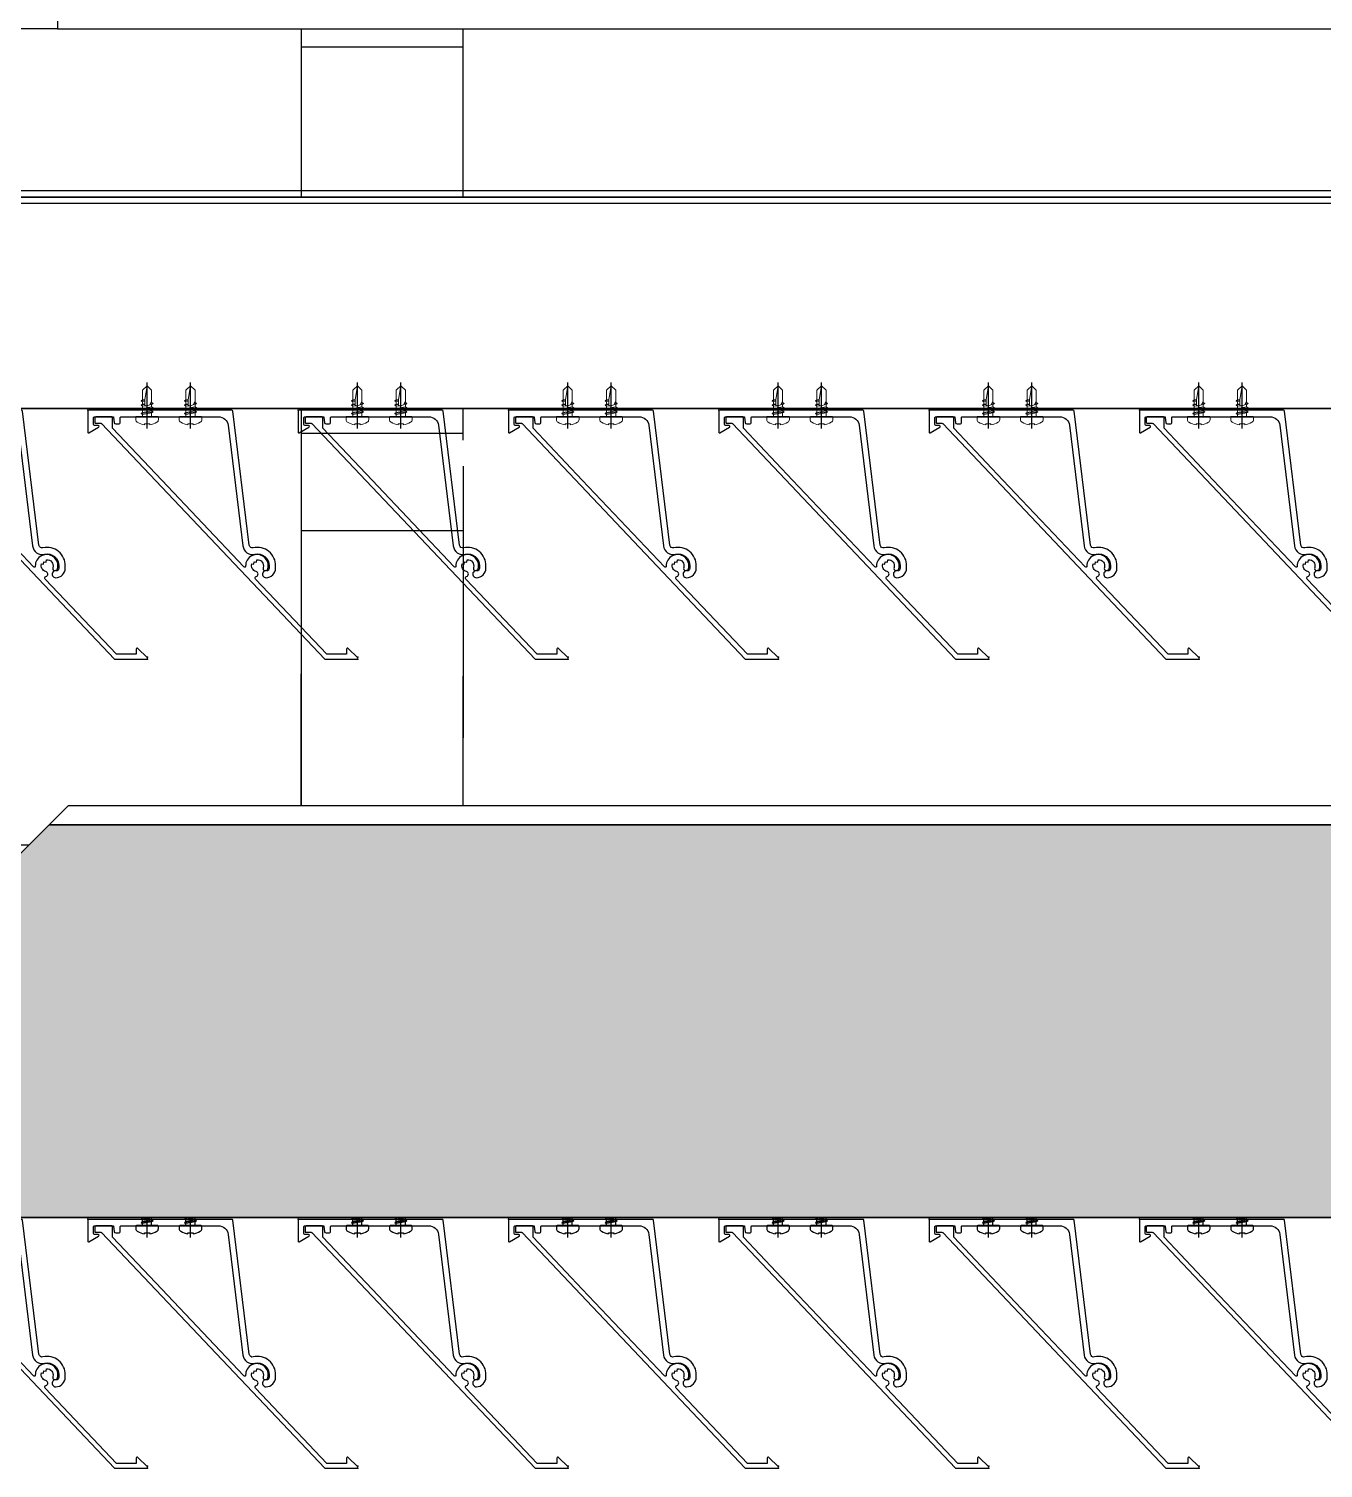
# Model space of a CAD drawing. Header units: millimetres. Extents: x 2519235 to 7246330, y 25937 to 201821.
# Drawn here: x 2735560.2 to 2735960.2, y 136217.4 to 136662.2 of the extents above; entities that cross this region are included whole.
import ezdxf
from ezdxf.xclip import XClip

# ---------------------------------------------------------------- set-up
doc = ezdxf.new("R2010")
doc.units = ezdxf.units.MM
doc.header["$XCLIPFRAME"] = 0
doc.linetypes.add('CENTER', pattern=[50.800000000000004, 31.75, -6.35, 6.35, -6.35])
doc.layers.get('Defpoints').update_dxf_attribs({"color": 140})
for name, color, linetype in [('000 - EXISTING_CANOPY_MAIN_COLOR_1', 1, 'Continuous'), ('010 - ASPG_ACCESSORIES_MAIN_COLOR_1', 1, 'Continuous'), ('010 - ASPG_ACCESSORIES_MAIN_COLOR_251', 251, 'Continuous'), ('010 - ASPG_EXTR_DEF_SUB', 250, 'Continuous'), ('010 - ASPG_EXTR_MAIN_COLOR_2', 2, 'Continuous'), ('010 - ASPG_FLASHING_HATCH_', 251, 'Continuous'), ('010 - ASPG_FLASHING_MAIN_COLOR_2', 2, 'Continuous'), ('010 - ASPG_FLASHING_MAIN_COLOR_4', 4, 'Continuous'), ('010 - ASPG_FLASHING_WIPEOUT_', 250, 'Continuous'), ('010 - ASPG_FRAMING_MAIN_COLOR_2', 2, 'Continuous'), ('010 - ASPG_FRAMING_SUB_COLOR_2', 2, 'Continuous'), ('010 - ASPG_FRAMING_WIPEOUT_', 250, 'Continuous'), ('Center Line', 1, 'CENTER'), ('Xref-PLAN-106.940$0$_C400-250', 6, 'Continuous'), ('Xref-PLAN-106.940$0$_PP-Dim', 1, 'Continuous')]:
    doc.layers.add(name, color=color, linetype=linetype)
doc.layers.add('SCREW', color=8, linetype='Continuous', lineweight=5)

# ---------------------------------------------------------------- blocks, each defined once
blk = doc.blocks.new('Xref-PLAN-106.940$0$_C400-250')
blk.add_lwpolyline([(125, 0), (125, -400), (-125, -400), (-125, 0)], close=True)
at = {"layer": 'Defpoints'}
for p, q in [((0, -144.0983005625021), (0, -255.9016994374979)), ((-55.90169943746878, -200), (55.90169943746878, -200))]:
    blk.add_line(p, q, dxfattribs=at)
blk = doc.blocks.new('Xref-PLAN-106.940')
at = {"layer": 'Xref-PLAN-106.940$0$_PP-Dim'}
for p, q in [((136644.1805612044, 10358.39544955259), (139394.1805612043, 10358.39544955259)), ((136644.1805612044, 10058.39544955259), (139394.1805612043, 10058.39544955259))]:
    blk.add_line(p, q, dxfattribs=at)
at = {"layer": 'Xref-PLAN-106.940$0$_C400-250'}
blk.add_blockref('Xref-PLAN-106.940$0$_C400-250', (136519.1805612044, 10458.39471270942), dxfattribs=at)
blk = doc.blocks.new('A$C53fc0519')
at = {"layer": '000 - EXISTING_CANOPY_MAIN_COLOR_1'}
for p, q in [((19400.2423774749, -13147.85694077268), (19450.2423774749, -13147.85694077268)), ((19400.2423774749, -13147.85694077268), (19400.2423774749, -13474.99506471659)), ((19450.2423774749, -13275.00000015245), (19450.2423774749, -13147.85694077268)), ((19400.2423774749, -13153.39185968804), (19450.2423774749, -13153.39185968804)), ((19400.2423774749, -13272.85694102221), (19450.2423774749, -13272.85694102221)), ((19450.2423774749, -13283.00000015245), (19450.2423774749, -13367.00000015245)), ((19400.2423774749, -13302.85694077297), (19450.2423774749, -13302.85694077297)), ((19400.2423774749, -13399.99999999998), (19400.2423774749, -13347.13812409595)), ((19450.2423774749, -13399.99999999998), (19450.2423774749, -13347.92251921466)), ((19450.2423774749, -13474.99506471659), (19450.2423774749, -13375.00000015245)), ((19267.23627180979, -13399.99999999998), (19339.87187722791, -13399.99999999998)), ((19342.23627180979, -13399.99999999998), (19414.87187722791, -13399.99999999998)), ((19417.23627180979, -13399.99999999998), (19489.87187722744, -13399.99999999998)), ((19492.23627180979, -13399.99999999998), (19564.87187722791, -13399.99999999998)), ((19567.23627181025, -13399.99999999998), (19639.87187722838, -13399.99999999998)), ((19642.23627181025, -13399.99999999998), (19714.87187722884, -13399.99999999998)), ((19250.24237747444, -13474.99506471659), (20650.2423774749, -13474.99506471659))]:
    blk.add_line(p, q, dxfattribs=at)
blk = doc.blocks.new('A$C6d15e31b')
blk.add_blockref('Xref-PLAN-106.940', (-135619.3374636862, -23258.39544955263))
at = {"layer": '000 - EXISTING_CANOPY_MAIN_COLOR_1'}
blk.add_blockref('A$C53fc0519', (-18300, -52.14305922700441), dxfattribs=at)
blk = doc.blocks.new('PZG35-9D5')
at = {"layer": 'Center Line'}
blk.add_line((1.4210854715202e-14, 3.733653355866409), (1.4210854715202e-14, -10.53404386090006), dxfattribs=at)
at = {"layer": 'SCREW', "color": 8}
for p, q in [((-1.399999999999963, 2.842170943040401e-14), (-1.399999999999963, -1.090192378864657)), ((1.399999999999991, 0), (1.399999999999991, -0.5901923788647139)), ((-1.850000000000009, -1.399999999999977), (1.850000000000037, -0.8999999999999773)), ((-1.850000000000009, -1.399999999999977), (-1.399999999999963, -1.090192378864685)), ((-1.850000000000009, -1.399999999999977), (-1.399999999999963, -1.709807621135297)), ((-1.850000000000009, -2.699999999999989), (1.850000000000037, -2.199999999999989)), ((-1.850000000000009, -2.699999999999989), (-1.399999999999963, -2.390192378864697)), ((-1.850000000000009, -2.699999999999989), (-1.399999999999963, -3.009807621135309)), ((-1.850000000000009, -4), (-1.399999999999963, -3.690192378864708)), ((-1.850000000000009, -4), (-0.9911470940920566, -3.883938796498938)), ((-1.850000000000009, -4), (-1.399999999999963, -4.30980762113532)), ((-1.399999999999963, -1.090192378864685), (1.399999999999991, -0.5901923788646855)), ((-1.399999999999963, -1.709807621135297), (1.399999999999991, -1.209807621135297)), ((-1.399999999999963, -1.709807621135269), (-1.399999999999963, -2.390192378864697)), ((-1.399999999999963, -2.390192378864697), (1.399999999999991, -1.890192378864697)), ((-1.399999999999963, -3.009807621135309), (1.399999999999991, -2.509807621135309)), ((-1.399999999999963, -3.009807621135309), (-1.399999999999963, -3.690192378864708)), ((-1.399999999999963, -3.690192378864708), (-0.8446989986695002, -3.591031485769975)), ((-1.399999999999963, -4.30980762113532), (-1.184865735341859, -4.271390788160659)), ((-1.399999999999963, -4.309807621135349), (-1.399999999999963, -8.099999999999966)), ((0.5619885887190463, -3.339837273736322), (1.399999999999991, -3.190192378864708)), ((0.7141825614195483, -3.653488843051434), (1.850000000000037, -3.5)), ((0.7141825614195483, -3.932275020881832), (1.399999999999991, -3.80980762113532)), ((1.850000000000037, -0.8999999999999773), (1.399999999999991, -0.5901923788646855)), ((1.850000000000037, -0.8999999999999773), (1.399999999999991, -1.209807621135297)), ((1.399999999999991, -1.209807621135269), (1.399999999999991, -1.890192378864725)), ((1.850000000000037, -2.199999999999989), (1.399999999999991, -1.890192378864697)), ((1.850000000000037, -2.199999999999989), (1.399999999999991, -2.509807621135309)), ((1.399999999999991, -2.50980762113528), (1.399999999999991, -3.190192378864708)), ((1.850000000000037, -3.5), (1.399999999999991, -3.190192378864708)), ((1.850000000000037, -3.5), (1.399999999999991, -3.80980762113532)), ((1.399999999999991, -3.809807621135349), (1.399999999999991, -4.490192378864691)), ((1.4210854715202e-14, -9.5), (-1.399999999999963, -8.099999999999966)), ((1.4210854715202e-14, -9.5), (1.399999999999991, -8.099999999999966)), ((0.7141825614195483, -4.612659778611231), (1.399999999999991, -4.49019237886472)), ((0.7141825614195483, -4.953488843051389), (1.850000000000037, -4.800000000000011)), ((0.7141825614195483, -5.232275020881843), (1.399999999999991, -5.109807621135332)), ((1.850000000000037, -4.800000000000011), (1.399999999999991, -4.49019237886472)), ((1.850000000000037, -4.800000000000011), (1.399999999999991, -5.109807621135332)), ((1.399999999999991, -5.109807621135332), (1.399999999999991, -8.099999999999966))]:
    blk.add_line(p, q, dxfattribs=at)
blk.add_lwpolyline([(1.4210854715202e-14, -9.5), (0.7141825614195483, -5.232275020881843), (0.7141825614195483, -3.600899293750615, 0.4176573264866609), (0.4106596181599826, -3.300919979679151, 0.1081021898226624), (-0.8446989986694433, -3.591031485769975), (-1.399999999999991, -4.701675652739141)], format="xyb", dxfattribs=at)
blk = doc.blocks.new('*U2951')
at = {"layer": 'SCREW'}
blk.add_lwpolyline([(3.026373332565058, 1.780836269555209, 0.09905967801670053), (0.7999999999999687, 2.546427498927414), (0.7999999999999687, 2.274284095813357), (-0.800000000000054, 2.274284095813357), (-0.800000000000054, 2.546427498927414, 0.09905967801670058), (-3.026373332565143, 1.780836269555209, 0.2665876613401604), (-3.500000000000043, 0.9556546004010897), (-3.500000000000043, 0.1999999999999886, 0.4142135623730938), (-3.300000000000054, 0), (3.299999999999997, 0, 0.4142135623731049), (3.499999999999986, 0.1999999999999886), (3.499999999999957, 0.9556546004010897, 0.2665876613401604)], format="xyb", close=True, dxfattribs=at)
blk.add_blockref('PZG35-9D5', (-1.4210854715202e-14, 0), dxfattribs=at)
blk = doc.blocks.new('*U2950')
blk.add_point((0, 0))
at = {"layer": '010 - ASPG_ACCESSORIES_MAIN_COLOR_1'}
blk.add_lwpolyline([(-39.69999999902211, -0.5999999995172398, 0.4142135623731156), (-39.99999999883585, -0.8999999995638059), (-39.99999999883585, -7.366962144914214, 0.5773502691897371), (-39.65044321701862, -7.568778847059366), (-36.64260295056738, -5.832201459393036, 0.7673269879794871), (-36.78520590183325, -5.299999999645297), (-37.89999999874271, -5.299999999645297, -0.4142135623735732), (-38.19999999902211, -4.999999999656938), (-38.19999999902211, -2.799999999587089, -0.4142135623730951), (-37.99999999883585, -2.59999999951724), (-32.18326623388566, -2.59999999951724, -0.3888787318530097), (-31.98402729420923, -2.782568851142787), (-31.8474567013327, -4.343577870872468, 0.3888787318530089), (-31.34935935237445, -4.799999999528882), (-30.29999999911524, -4.799999999528882, 0.4142135623732408), (-29.99999999883585, -4.499999999540523), (-29.99999999883585, -2.899999999505599, -0.4142135623731785), (-29.69999999902211, -2.59999999951724), (0.4107479506637901, -2.59999999951724, -0.3789692262628873), (3.38851808081381, -5.235465979035143), (7.952927200356498, -42.5207682372482, 0.4465929586642906), (11.6177961837966, -45.07649022702281, -0.4898018444424612), (16.07846395508386, -48.68238816667036), (16.06490363762714, -49.36225294566866, -0.1824796859550777), (15.80227640201338, -50.01801436272836, -0.2679491924113072), (15.32539491611533, -50.16829426406803, 1.122114645179816), (15.09990952932276, -52.3421093734276, 0.4050039718497206), (18.0645059288945, -49.40213623346681), (18.07806624681689, -48.72227145435209, 0.4898054953707174), (11.15966573380865, -43.12966807454978, -0.4465970485362636), (9.938031048281118, -42.27776159492242), (4.866356541635469, -0.8481197821154633, 0.3641755342157969), (4.570876519894227, -0.5999999995172398)], format="xyb", close=True, dxfattribs=at)
at = {"layer": '010 - ASPG_EXTR_DEF_SUB'}
for p in [(-39.99999999883585, -0.4999999995172402), (43.44495566345738, -76.89999999944341), (43.44495566345738, -77.49999999954052)]:
    blk.add_point(p, dxfattribs=at)
at = {"layer": '010 - ASPG_EXTR_MAIN_COLOR_2'}
blk.add_lwpolyline([(11.37409105408005, -48.15170148877115), (11.47245816211216, -47.43577758665815), (12.17779493960552, -47.55667202338264), (12.29266474000178, -46.78670596401826, -0.5355375090189683), (14.1918134491425, -49.16870282323253, 0.9915718169393263), (15.66379558271728, -49.57599316951273, 1.157025413028558), (8.792231505503878, -48.77291728999153, -0.6885576205791355), (8.274611146422103, -48.98797988444021), (-17.14292736421339, -22.16859813180672), (-32.34153279638849, -6.131750148785431), (-32.34153279638849, -2.899999981694054, 0.4143115081626392), (-32.64163311407901, -2.59999999951724), (-37.54163311352022, -2.59999999951724, 0.4141156188887998), (-37.84153278893791, -2.899999981635847), (-37.84153278893791, -4.299999988411218, 0.4142135623731781), (-37.54153279098682, -4.599999986478724), (-35.98884801496752, -4.599999986478724, -0.205894629290155), (-35.77110154624097, -4.693635078269653), (33.22969053988345, -77.49999999954052), (43.14495566324331, -77.49999999954052, 0.6681786376628355), (43.35708769806661, -76.98786796536915), (40.5215537941549, -74.1523340573247, 0.6681786381757795), (40.00942175951786, -74.36446609156592), (40.00942175951786, -75.99999999802712), (33.87471885257401, -75.99999999802712), (11.86384030175395, -52.7751643466243, -0.5583539238224016), (12.08261241135187, -51.95244935475676, 0.7662751832817146), (12.03674733010121, -50.39291741001107, -0.4385828234445206), (10.70630855322815, -48.05207626283555)], format="xyb", close=True, dxfattribs=at)
at = {"layer": 'SCREW', "rotation": 180}
for p in [(-21.64901723782532, -2.499999999924694), (-8.237076249206439, -2.499999999924694)]:
    blk.add_blockref('*U2951', p, dxfattribs=at)
blk = doc.blocks.new('*U1112')
blk.add_wipeout([(1440.0000000029759, 4.000000001546596), (60.00000000297587, 3.9999999999997726), (60.00000000297587, 69.29999999999995), (1440.0000000029759, 69.30000000154678)]).dxf.layer = '010 - ASPG_FRAMING_WIPEOUT_'
at = {"layer": '010 - ASPG_FRAMING_MAIN_COLOR_2'}
blk.add_lwpolyline([(1410.00000000414, 69.30000000154668), (90.00000000181171, 69.3), (90.00000000181171, 6), (1410.00000000414, 6.000000001546685)], close=True, dxfattribs=at)
at = {"layer": '010 - ASPG_FRAMING_SUB_COLOR_2'}
for points in [[(1440.000000002976, 4.000000001546685), (60.00000000297587, 4), (60.00000000297587, 69.3), (1440.000000002976, 69.30000000154668)], [(60.00000000297587, 2.000000000715772), (60.00000000297587, 4), (1440.000000002976, 4.000000001546685), (1440.000000002976, 2.000000002262457)]]:
    blk.add_lwpolyline(points, close=True, dxfattribs=at)
at = {"color": 1, "rotation": 180}
for p in [(1001.770309460117, 69.3), (1066.770309460117, 69.3), (1131.770309460117, 69.3), (1196.770309460117, 69.3), (1261.770309460117, 69.3), (1326.770309460117, 69.3), (1391.770309460117, 69.3)]:
    blk.add_blockref('*U2950', p, dxfattribs=at)
blk = doc.blocks.new('W-1-PP17-ENT1_REV02_20260416-153151_PP17_ENT1_ASPG_MAIN_UPPL')
at = {"rotation": 179.9999999999999}
blk.add_blockref('*U1112', (2401, -13247.99999999907), dxfattribs=at)
blk = doc.blocks.new('PZG35-9D5SUB')
at = {"layer": '010 - ASPG_ACCESSORIES_MAIN_COLOR_251'}
for p, q in [((-1.399999999999963, 2.842170943040401e-14), (-1.399999999999963, -1.090192378864657)), ((1.4210854715202e-14, 3.733653355866409), (1.4210854715202e-14, -10.53404386090006)), ((1.399999999999991, 0), (1.399999999999991, -0.5901923788647139)), ((-1.850000000000009, -1.399999999999977), (1.850000000000037, -0.8999999999999773)), ((-1.850000000000009, -1.399999999999977), (-1.399999999999963, -1.090192378864685)), ((-1.850000000000009, -1.399999999999977), (-1.399999999999963, -1.709807621135297)), ((-1.850000000000009, -2.699999999999989), (1.850000000000037, -2.199999999999989)), ((-1.850000000000009, -2.699999999999989), (-1.399999999999963, -2.390192378864697)), ((-1.850000000000009, -2.699999999999989), (-1.399999999999963, -3.009807621135309)), ((-1.850000000000009, -4), (-1.399999999999963, -3.690192378864708)), ((-1.850000000000009, -4), (-0.9911470940920566, -3.883938796498938)), ((-1.850000000000009, -4), (-1.399999999999963, -4.30980762113532)), ((-1.399999999999963, -1.090192378864685), (1.399999999999991, -0.5901923788646855)), ((-1.399999999999963, -1.709807621135297), (1.399999999999991, -1.209807621135297)), ((-1.399999999999963, -1.709807621135269), (-1.399999999999963, -2.390192378864697)), ((-1.399999999999963, -2.390192378864697), (1.399999999999991, -1.890192378864697)), ((-1.399999999999963, -3.009807621135309), (1.399999999999991, -2.509807621135309)), ((-1.399999999999963, -3.009807621135309), (-1.399999999999963, -3.690192378864708)), ((-1.399999999999963, -3.690192378864708), (-0.8446989986695002, -3.591031485769975)), ((-1.399999999999963, -4.30980762113532), (-1.184865735341859, -4.271390788160659)), ((-1.399999999999963, -4.309807621135349), (-1.399999999999963, -8.099999999999966)), ((0.5619885887190463, -3.339837273736322), (1.399999999999991, -3.190192378864708)), ((0.7141825614195483, -3.653488843051434), (1.850000000000037, -3.5)), ((0.7141825614195483, -3.932275020881832), (1.399999999999991, -3.80980762113532)), ((1.850000000000037, -0.8999999999999773), (1.399999999999991, -0.5901923788646855)), ((1.850000000000037, -0.8999999999999773), (1.399999999999991, -1.209807621135297)), ((1.399999999999991, -1.209807621135269), (1.399999999999991, -1.890192378864725)), ((1.850000000000037, -2.199999999999989), (1.399999999999991, -1.890192378864697)), ((1.850000000000037, -2.199999999999989), (1.399999999999991, -2.509807621135309)), ((1.399999999999991, -2.50980762113528), (1.399999999999991, -3.190192378864708)), ((1.850000000000037, -3.5), (1.399999999999991, -3.190192378864708)), ((1.850000000000037, -3.5), (1.399999999999991, -3.80980762113532)), ((1.399999999999991, -3.809807621135349), (1.399999999999991, -4.490192378864691)), ((1.4210854715202e-14, -9.5), (-1.399999999999963, -8.099999999999966)), ((1.4210854715202e-14, -9.5), (1.399999999999991, -8.099999999999966)), ((0.7141825614195483, -4.612659778611231), (1.399999999999991, -4.49019237886472)), ((0.7141825614195483, -4.953488843051389), (1.850000000000037, -4.800000000000011)), ((0.7141825614195483, -5.232275020881843), (1.399999999999991, -5.109807621135332)), ((1.850000000000037, -4.800000000000011), (1.399999999999991, -4.49019237886472)), ((1.850000000000037, -4.800000000000011), (1.399999999999991, -5.109807621135332)), ((1.399999999999991, -5.109807621135332), (1.399999999999991, -8.099999999999966))]:
    blk.add_line(p, q, dxfattribs=at)
blk.add_lwpolyline([(1.4210854715202e-14, -9.5), (0.7141825614195483, -5.232275020881843), (0.7141825614195483, -3.600899293750615, 0.4176573264866609), (0.4106596181599826, -3.300919979679151, 0.1081021898226624), (-0.8446989986694433, -3.591031485769975), (-1.399999999999991, -4.701675652739141)], format="xyb", dxfattribs=at)
blk = doc.blocks.new('*U3495')
at = {"layer": '010 - ASPG_ACCESSORIES_MAIN_COLOR_251'}
blk.add_lwpolyline([(3.026373332565058, 1.780836269555209, 0.09905967801670053), (0.7999999999999687, 2.546427498927414), (0.7999999999999687, 2.274284095813357), (-0.800000000000054, 2.274284095813357), (-0.800000000000054, 2.546427498927414, 0.09905967801670058), (-3.026373332565143, 1.780836269555209, 0.2665876613401604), (-3.500000000000043, 0.9556546004010897), (-3.500000000000043, 0.1999999999999886, 0.4142135623730938), (-3.300000000000054, 0), (3.299999999999997, 0, 0.4142135623731049), (3.499999999999986, 0.1999999999999886), (3.499999999999957, 0.9556546004010897, 0.2665876613401604)], format="xyb", close=True, dxfattribs=at)
at = {"layer": 'SCREW'}
blk.add_blockref('PZG35-9D5SUB', (-1.4210854715202e-14, 0), dxfattribs=at)
blk = doc.blocks.new('*U3494')
blk.add_point((0, 0))
at = {"layer": '010 - ASPG_ACCESSORIES_MAIN_COLOR_251'}
for points in [[(-39.69999999902211, -0.5999999995172398, 0.4142135623731156), (-39.99999999883585, -0.8999999995638059), (-39.99999999883585, -7.366962144914214, 0.5773502691897371), (-39.65044321701862, -7.568778847059366), (-36.64260295056738, -5.832201459393036, 0.7673269879794871), (-36.78520590183325, -5.299999999645297), (-37.89999999874271, -5.299999999645297, -0.4142135623735732), (-38.19999999902211, -4.999999999656938), (-38.19999999902211, -2.799999999587089, -0.4142135623730951), (-37.99999999883585, -2.59999999951724), (-32.18326623388566, -2.59999999951724, -0.3888787318530097), (-31.98402729420923, -2.782568851142787), (-31.8474567013327, -4.343577870872468, 0.3888787318530089), (-31.34935935237445, -4.799999999528882), (-30.29999999911524, -4.799999999528882, 0.4142135623732408), (-29.99999999883585, -4.499999999540523), (-29.99999999883585, -2.899999999505599, -0.4142135623731785), (-29.69999999902211, -2.59999999951724), (0.4107479506637901, -2.59999999951724, -0.3789692262628873), (3.38851808081381, -5.235465979035143), (7.952927200356498, -42.5207682372482, 0.4465929586642906), (11.6177961837966, -45.07649022702281, -0.4898018444424612), (16.07846395508386, -48.68238816667036), (16.06490363762714, -49.36225294566866, -0.1824796859550777), (15.80227640201338, -50.01801436272836, -0.2679491924113072), (15.32539491611533, -50.16829426406803, 1.122114645179816), (15.09990952932276, -52.3421093734276, 0.4050039718497206), (18.0645059288945, -49.40213623346681), (18.07806624681689, -48.72227145435209, 0.4898054953707174), (11.15966573380865, -43.12966807454978, -0.4465970485362636), (9.938031048281118, -42.27776159492242), (4.866356541635469, -0.8481197821154633, 0.3641755342157969), (4.570876519894227, -0.5999999995172398)], [(11.37409105408005, -48.15170148877115), (11.47245816211216, -47.43577758665815), (12.17779493960552, -47.55667202338264), (12.29266474000178, -46.78670596401826, -0.5355375090189683), (14.1918134491425, -49.16870282323253, 0.9915718169393263), (15.66379558271728, -49.57599316951273, 1.157025413028558), (8.792231505503878, -48.77291728999153, -0.6885576205791355), (8.274611146422103, -48.98797988444021), (-17.14292736421339, -22.16859813180672), (-32.34153279638849, -6.131750148785431), (-32.34153279638849, -2.899999981694054, 0.4143115081626392), (-32.64163311407901, -2.59999999951724), (-37.54163311352022, -2.59999999951724, 0.4141156188887998), (-37.84153278893791, -2.899999981635847), (-37.84153278893791, -4.299999988411218, 0.4142135623731781), (-37.54153279098682, -4.599999986478724), (-35.98884801496752, -4.599999986478724, -0.205894629290155), (-35.77110154624097, -4.693635078269653), (33.22969053988345, -77.49999999954052), (43.14495566324331, -77.49999999954052, 0.6681786376628355), (43.35708769806661, -76.98786796536915), (40.5215537941549, -74.1523340573247, 0.6681786381757795), (40.00942175951786, -74.36446609156592), (40.00942175951786, -75.99999999802712), (33.87471885257401, -75.99999999802712), (11.86384030175395, -52.7751643466243, -0.5583539238224016), (12.08261241135187, -51.95244935475676, 0.7662751832817146), (12.03674733010121, -50.39291741001107, -0.4385828234445206), (10.70630855322815, -48.05207626283555)]]:
    blk.add_lwpolyline(points, format="xyb", close=True, dxfattribs=at)
at = {"layer": '010 - ASPG_EXTR_DEF_SUB'}
for p in [(-39.99999999883585, -0.4999999995172402), (43.44495566345738, -76.89999999944341), (43.44495566345738, -77.49999999954052)]:
    blk.add_point(p, dxfattribs=at)
at = {"layer": 'SCREW', "rotation": 180}
for p in [(-21.64901723782532, -2.499999999924694), (-8.237076249206439, -2.499999999924694)]:
    blk.add_blockref('*U3495', p, dxfattribs=at)
blk = doc.blocks.new('*U3474')
blk.add_wipeout([(1440.0000000029759, 4.000000001546596), (60.00000000297587, 3.9999999999997726), (60.00000000297587, 69.29999999999995), (1440.0000000029759, 69.30000000154678)]).dxf.layer = '010 - ASPG_FRAMING_WIPEOUT_'
at = {"layer": '010 - ASPG_ACCESSORIES_MAIN_COLOR_251'}
for points in [[(1440.000000002976, 4.000000001546685), (60.00000000297587, 4), (60.00000000297587, 69.3), (1440.000000002976, 69.30000000154668)], [(1410.00000000414, 69.30000000154668), (90.00000000181171, 69.3), (90.00000000181171, 6), (1410.00000000414, 6.000000001546685)], [(60.00000000297587, 2.000000000715772), (60.00000000297587, 4), (1440.000000002976, 4.000000001546685), (1440.000000002976, 2.000000002262457)]]:
    blk.add_lwpolyline(points, close=True, dxfattribs=at)
at = {"color": 1, "rotation": 180}
for p in [(1001.770309460117, 69.3), (1066.770309460117, 69.3), (1131.770309460117, 69.3), (1196.770309460117, 69.3), (1261.770309460117, 69.3), (1326.770309460117, 69.3), (1391.770309460117, 69.3)]:
    blk.add_blockref('*U3494', p, dxfattribs=at)
blk = doc.blocks.new('W-1-PP17-ENT1_REV02_20260416-153151_PP17_ENT1_ASPG_MAIN_LOPLSUB')
at = {"rotation": 179.9999999999999}
blk.add_blockref('*U3474', (2401, -13498), dxfattribs=at)
blk = doc.blocks.new('*U4731')
blk.add_wipeout([(0, -52.000000000100954), (2878.700000000055, -52.00000000030104), (2872.6999999999966, -58.0000000001819), (0, -57.99999999998181)]).dxf.layer = '010 - ASPG_FLASHING_WIPEOUT_'
at = {"layer": '010 - ASPG_FLASHING_HATCH_'}
h = blk.add_hatch(dxfattribs=at)
h.set_pattern_fill('DOTS', color=256, scale=0.5)
h.set_pattern_definition([(0, (0, 0), (19.84375, 39.6875), [0, -39.6875])])
h.paths.add_polyline_path([(0, -52), (2878.700000000233, -52.0000000002008), (2872.700000000174, -58.00000000020077), (0, -58)])
at = {"layer": '010 - ASPG_FLASHING_MAIN_COLOR_2'}
blk.add_lwpolyline([(0, -52), (2878.700000000233, -52.0000000002008), (2872.700000000174, -58.00000000020077), (0, -58)], close=True, dxfattribs=at)
blk.add_wipeout([(0, 69.29999999994743), (2999.9999999998217, 69.29999999974734), (2878.700000000055, -52.00000000019827), (0, -51.99999999999727)]).dxf.layer = '010 - ASPG_FLASHING_WIPEOUT_'
at = {"layer": '010 - ASPG_FLASHING_HATCH_'}
h = blk.add_hatch(dxfattribs=at)
h.set_pattern_fill('DOTS', color=256, scale=0.1)
h.set_pattern_definition([(0, (0, 0), (3.96875, 7.9375), [0, -7.9375])])
h.paths.add_polyline_path([(-2.8421709430404e-14, 69.29999999999998), (3000, 69.29999999979918), (2878.700000000233, -52.00000000020081), (3.155443620884047e-30, -52.00000000000001)])
at = {"layer": '010 - ASPG_FLASHING_MAIN_COLOR_4'}
blk.add_lwpolyline([(-2.8421709430404e-14, 69.29999999999998), (3000, 69.29999999979918), (2878.700000000233, -52.00000000020081), (3.155443620884047e-30, -52.00000000000001)], close=True, dxfattribs=at)
blk = doc.blocks.new('W-1-PP17-ENT1_REV04_20260821-163228มนตร์เพลงราคาบาว')
at = {"rotation": 180}
blk.add_blockref('*U4731', (3901, -13497.99999999907), dxfattribs=at)

msp = doc.modelspace()

# ---------------------------------------------------------------- block references
at = {"layer": '010 - ASPG_ACCESSORIES_MAIN_COLOR_251'}
ref = msp.add_blockref('W-1-PP17-ENT1_REV02_20260416-153151_PP17_ENT1_ASPG_MAIN_LOPLSUB', (2734544.160699638, 149862.19399822), dxfattribs=at)
XClip(ref).set_block_clipping_path([(-8153.181931419298, -13647.842866397055), (10088.658233176917, -13200)])

# ---------------------------------------------------------------- next in the draw order: block references
msp.add_blockref('A$C6d15e31b', (2734544.160699638, 149862.19399822))

# ---------------------------------------------------------------- next in the draw order: block references
msp.add_blockref('W-1-PP17-ENT1_REV04_20260821-163228มนตร์เพลงราคาบาว', (2734544.160699638, 149862.19399822))

# ---------------------------------------------------------------- next in the draw order: block references
msp.add_blockref('W-1-PP17-ENT1_REV02_20260416-153151_PP17_ENT1_ASPG_MAIN_UPPL', (2734544.160699638, 149862.19399822))

doc.saveas('drawing.dxf')
